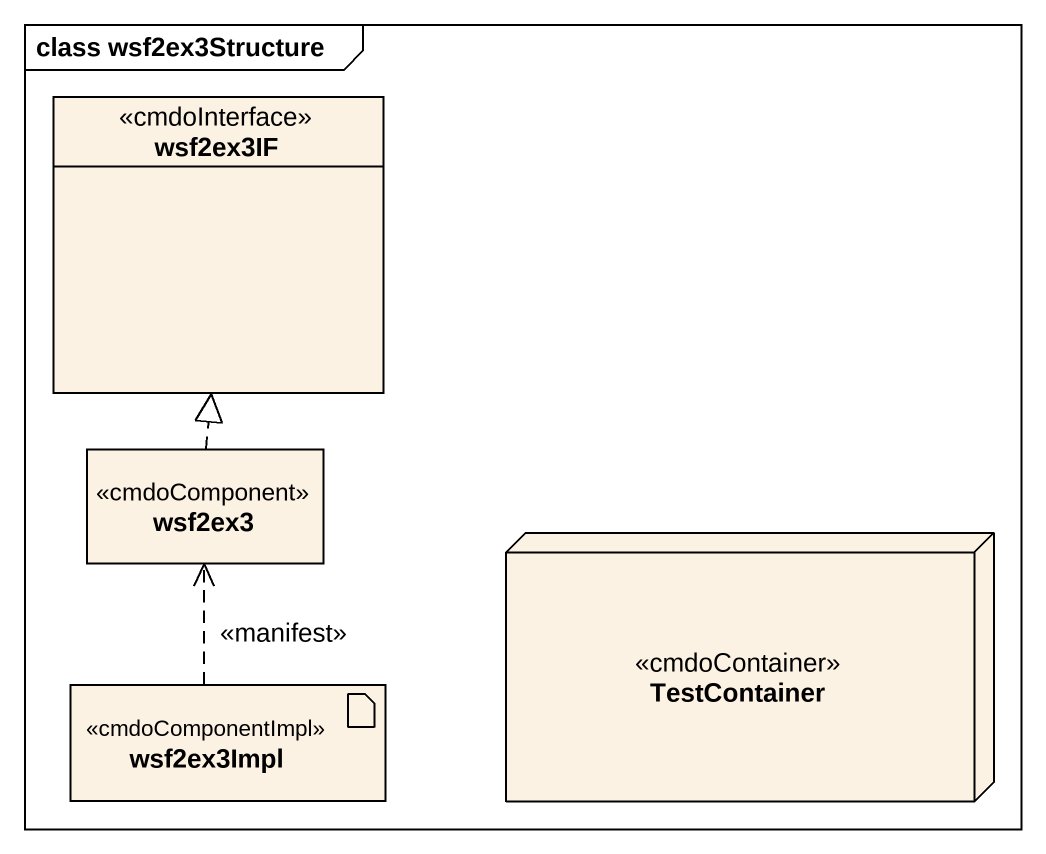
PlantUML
@startuml
mainframe class wsf2ex3Structure
allowmixing
hide circle
hide empty members
interface wsf2ex3IF <<cmdoInterface>>
class wsf2ex3 <<cmdoComponent>>
node TestContainer <<cmdoContainer>>
artifact wsf2ex3Impl <<cmdoComponentImpl>>
wsf2ex3 .up.|> wsf2ex3IF
wsf2ex3Impl .up.> wsf2ex3 : <<manifest>>
@enduml
